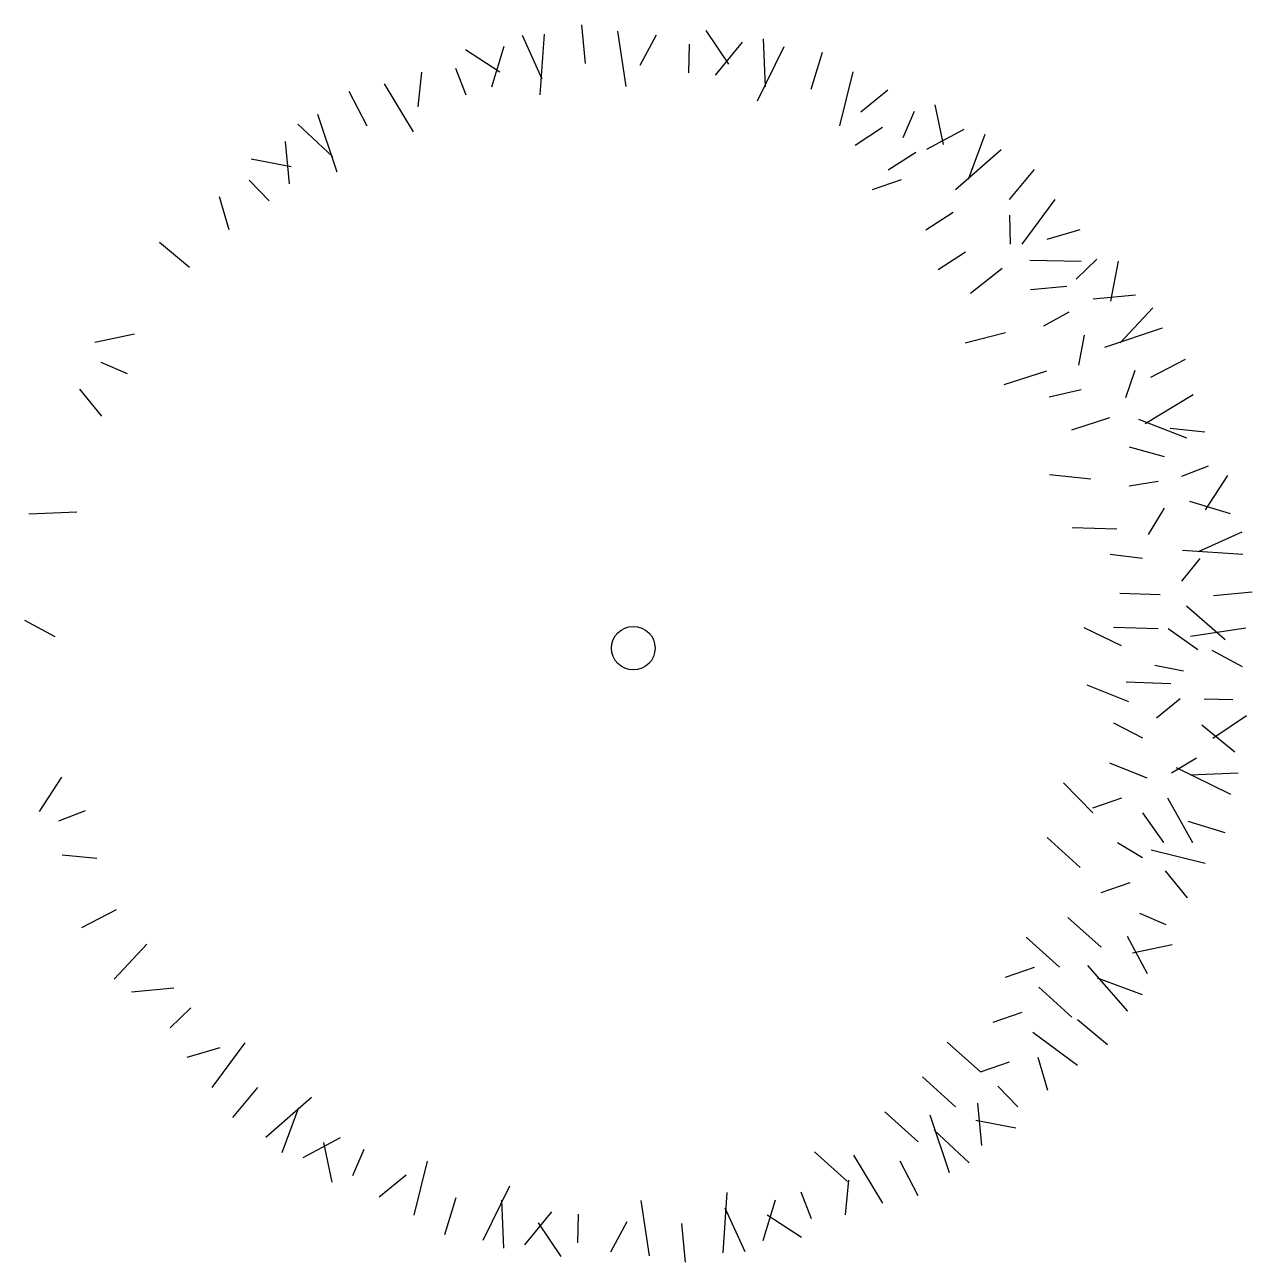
# Model space of a CAD drawing. Header units: metres. Extents: x -1.79 to 1.82, y -1.8 to 1.83.
import ezdxf

# ---------------------------------------------------------------- set-up
doc = ezdxf.new("R2010")
doc.units = ezdxf.units.M
doc.layers.add('ceco.net 68', color=7, linetype='Continuous')

# ---------------------------------------------------------------- blocks, each defined once
blk = doc.blocks.new('_I12B3')
at = {"color": 0}
for p, q in [((-0.03809, 0.46588), (-0.0409, 0.49679)), ((-0.08866, 0.48836), (-0.07274, 0.45371)), ((-0.07414, 0.44107), (-0.07087, 0.4893)), ((-0.00578, 0.44762), (-0.01234, 0.49164)), ((0.00545, 0.46448), (0.01856, 0.48882)), ((0.05774, 0.49229), (0.07602, 0.46546)), ((0.10357, 0.48547), (0.10502, 0.44737)), ((-0.13361, 0.47713), (-0.10645, 0.45933)), ((-0.10318, 0.47947), (-0.11301, 0.44716)), ((0.04432, 0.45839), (0.04478, 0.48133)), ((0.08676, 0.48281), (0.06531, 0.45672)), ((0.09888, 0.43622), (0.12037, 0.47953)), ((0.14169, 0.44535), (0.15092, 0.47498)), ((-0.17128, 0.43142), (-0.16848, 0.45893)), ((-0.13304, 0.44066), (-0.14139, 0.46204)), ((0.16455, 0.41612), (0.17533, 0.45929)), ((-0.17521, 0.41155), (-0.19811, 0.4497)), ((0.18138, 0.42739), (0.20281, 0.44487)), ((-0.21204, 0.41605), (-0.22647, 0.44353)), ((-0.23586, 0.37933), (-0.25129, 0.42514)), ((0.21495, 0.40689), (0.22417, 0.42791)), ((0.24033, 0.43308), (0.24695, 0.40129)), ((-0.26737, 0.41747), (-0.2394, 0.39155)), ((0.17675, 0.40095), (0.19866, 0.41506)), ((0.26351, 0.41321), (0.23371, 0.39732)), ((0.28006, 0.40924), (0.26682, 0.37348)), ((-0.27737, 0.40369), (-0.27409, 0.37008)), ((0.20323, 0.38109), (0.22514, 0.3952)), ((0.25689, 0.36553), (0.2933, 0.39732)), ((-0.30459, 0.38989), (-0.27269, 0.38384)), ((0.29993, 0.35759), (0.31979, 0.38142)), ((-0.29011, 0.35642), (-0.30601, 0.37297)), ((0.19067, 0.36553), (0.21385, 0.37348)), ((-0.3219, 0.33324), (-0.32985, 0.35973)), ((0.30986, 0.32183), (0.33634, 0.35759)), ((0.23303, 0.33341), (0.25494, 0.34752)), ((0.30054, 0.3219), (0.30015, 0.34506)), ((0.32972, 0.3258), (0.35621, 0.33375)), ((-0.35368, 0.30345), (-0.37752, 0.32331)), ((0.24296, 0.30162), (0.26487, 0.31573)), ((0.31609, 0.3091), (0.35699, 0.30842)), ((0.3529, 0.29402), (0.36945, 0.30991)), ((0.38636, 0.30849), (0.38032, 0.27659)), ((0.26883, 0.28286), (0.29405, 0.30271)), ((0.31648, 0.28593), (0.3454, 0.28835)), ((0.40017, 0.28127), (0.36656, 0.27799)), ((0.3272, 0.25681), (0.34745, 0.26806)), ((0.41394, 0.27127), (0.38803, 0.2433)), ((-0.42918, 0.24385), (-0.39739, 0.25048)), ((0.26439, 0.24338), (0.29662, 0.25153)), ((0.35498, 0.22548), (0.35969, 0.24952)), ((0.37581, 0.23976), (0.42162, 0.25519)), ((-0.40299, 0.21848), (-0.42401, 0.22769)), ((0.41253, 0.21594), (0.44001, 0.23037)), ((0.29561, 0.21006), (0.3295, 0.22107)), ((0.39251, 0.19969), (0.40007, 0.22159)), ((-0.42349, 0.1849), (-0.44097, 0.20633)), ((0.33147, 0.20034), (0.35688, 0.2061)), ((0.40802, 0.17911), (0.44618, 0.20201)), ((0.34936, 0.17386), (0.37985, 0.18388)), ((0.40275, 0.18235), (0.44095, 0.16772)), ((0.4279, 0.17518), (0.45541, 0.17238)), ((0.39519, 0.16045), (0.4232, 0.15283)), ((0.33168, 0.13828), (0.36476, 0.13491)), ((0.43714, 0.13694), (0.45852, 0.14529)), ((0.3953, 0.12942), (0.41818, 0.13305)), ((0.4736, 0.13751), (0.45581, 0.11035)), ((-0.48157, 0.10709), (-0.44347, 0.10854)), ((0.41069, 0.09047), (0.42334, 0.11145)), ((0.47594, 0.10708), (0.44364, 0.11691)), ((0.34963, 0.09628), (0.38524, 0.09505)), ((0.48484, 0.09256), (0.45019, 0.07664)), ((0.38, 0.07489), (0.40585, 0.07161)), ((0.43714, 0.0534), (0.45173, 0.0714)), ((0.43755, 0.07805), (0.48577, 0.07477)), ((0.38776, 0.04388), (0.41983, 0.04287)), ((0.46236, 0.04199), (0.49326, 0.0448)), ((0.44082, 0.0336), (0.47172, 0.00679)), ((-0.46058, 0.00898), (-0.48492, 0.02208)), ((0.35897, 0.01649), (0.3889, 0.00202)), ((0.38274, 0.01682), (0.41835, 0.01558)), ((0.42623, 0.01561), (0.44994, -0.00113)), ((0.4441, 0.00968), (0.48811, 0.01624)), ((0.46095, -0.00155), (0.4853, -0.01466)), ((0.41572, -0.01359), (0.43846, -0.01799)), ((0.36148, -0.0291), (0.39452, -0.04245)), ((0.39267, -0.02689), (0.42828, -0.02812)), ((0.41687, -0.05545), (0.43593, -0.04006)), ((0.45487, -0.04041), (0.47781, -0.04088)), ((0.48877, -0.05384), (0.46194, -0.07212)), ((0.38269, -0.0596), (0.40587, -0.07152)), ((0.47928, -0.08285), (0.4532, -0.06141)), ((0.42904, -0.09933), (0.44891, -0.08741)), ((0.37938, -0.09138), (0.40918, -0.1033)), ((0.4327, -0.09498), (0.476, -0.11646)), ((-0.47322, -0.13009), (-0.45543, -0.10293)), ((0.34296, -0.10728), (0.36614, -0.13111)), ((0.48195, -0.09967), (0.44384, -0.10112)), ((0.36614, -0.12714), (0.38931, -0.1192)), ((0.42573, -0.1192), (0.4456, -0.15495)), ((-0.43676, -0.12952), (-0.45814, -0.13787)), ((0.40587, -0.13111), (0.42242, -0.15495)), ((0.44183, -0.13779), (0.47146, -0.14702)), ((0.32972, -0.15098), (0.35621, -0.17482)), ((0.386, -0.15495), (0.40587, -0.16687)), ((-0.42752, -0.16775), (-0.45503, -0.16496)), ((0.41259, -0.16065), (0.45577, -0.17143)), ((0.42387, -0.17748), (0.44134, -0.19891)), ((0.37276, -0.19469), (0.39594, -0.18674)), ((-0.41215, -0.20852), (-0.43963, -0.22294)), ((0.34628, -0.21455), (0.37276, -0.23839)), ((0.40337, -0.21105), (0.42439, -0.22026)), ((-0.41357, -0.26384), (-0.38765, -0.23587)), ((0.31317, -0.23044), (0.33965, -0.25428)), ((0.40969, -0.25961), (0.3938, -0.22981)), ((0.42955, -0.23643), (0.39777, -0.24305)), ((0.29661, -0.26223), (0.31979, -0.25428)), ((0.36201, -0.25299), (0.3938, -0.2894)), ((0.40571, -0.27616), (0.36996, -0.26292)), ((-0.39979, -0.27385), (-0.36618, -0.27057)), ((0.3231, -0.27018), (0.34959, -0.29402)), ((-0.35252, -0.28659), (-0.36907, -0.30248)), ((0.28668, -0.29799), (0.30986, -0.29004)), ((0.35406, -0.29602), (0.3779, -0.31589)), ((-0.30948, -0.3144), (-0.33596, -0.35016)), ((0.25026, -0.31388), (0.27675, -0.33772)), ((0.3183, -0.30596), (0.35406, -0.33244)), ((-0.32934, -0.31838), (-0.35583, -0.32632)), ((0.27675, -0.33772), (0.29993, -0.32977)), ((0.32228, -0.32582), (0.33022, -0.35231)), ((0.2304, -0.34169), (0.25689, -0.36553)), ((-0.29955, -0.35016), (-0.31941, -0.374)), ((0.29049, -0.349), (0.30639, -0.36555)), ((-0.25651, -0.35811), (-0.29293, -0.38989)), ((0.27775, -0.39627), (0.27447, -0.36266)), ((-0.27968, -0.40181), (-0.26644, -0.36606)), ((0.2006, -0.36951), (0.22709, -0.39334)), ((0.23623, -0.37191), (0.25166, -0.41772)), ((0.26774, -0.41004), (0.23977, -0.38412)), ((0.30497, -0.38246), (0.27307, -0.37642)), ((-0.26313, -0.40579), (-0.23333, -0.38989)), ((-0.23995, -0.42565), (-0.24658, -0.39387)), ((-0.21458, -0.39947), (-0.22379, -0.42049)), ((0.14432, -0.40129), (0.17081, -0.42513)), ((0.17558, -0.40412), (0.19849, -0.44228)), ((-0.16417, -0.40869), (-0.17495, -0.45187)), ((0.21242, -0.40863), (0.22685, -0.4361)), ((-0.181, -0.41997), (-0.20243, -0.43744)), ((0.17165, -0.42399), (0.16886, -0.4515)), ((-0.09851, -0.4288), (-0.11999, -0.4721)), ((0.07452, -0.43365), (0.07125, -0.48187)), ((0.13342, -0.43324), (0.14177, -0.45462)), ((-0.14131, -0.43793), (-0.15054, -0.46756)), ((-0.10319, -0.47805), (-0.10464, -0.43994)), ((0.00616, -0.4402), (0.01272, -0.48421)), ((0.10355, -0.47204), (0.11339, -0.43973)), ((-0.08638, -0.47538), (-0.06493, -0.4493)), ((-0.04394, -0.45097), (-0.0444, -0.47391)), ((0.08904, -0.48094), (0.07312, -0.44629)), ((0.13399, -0.4697), (0.10683, -0.45191)), ((-0.05736, -0.48487), (-0.07564, -0.45804)), ((-0.00507, -0.45705), (-0.01818, -0.4814)), ((0.03847, -0.45846), (0.04128, -0.48936))]:
    blk.add_line(p, q, dxfattribs=at)
blk.add_circle((0, 0), 0.01739, dxfattribs=at)
blk = doc.blocks.new('A$C2E8968E1')
blk.add_blockref('_I12B3', (0, 0))

msp = doc.modelspace()

# ---------------------------------------------------------------- block references
at = {"layer": 'ceco.net 68', "xscale": 3.681419345573431, "yscale": 3.681419345573317, "zscale": 3.681419345573325}
msp.add_blockref('A$C2E8968E1', (0, 0), dxfattribs=at)

doc.saveas('drawing.dxf')
